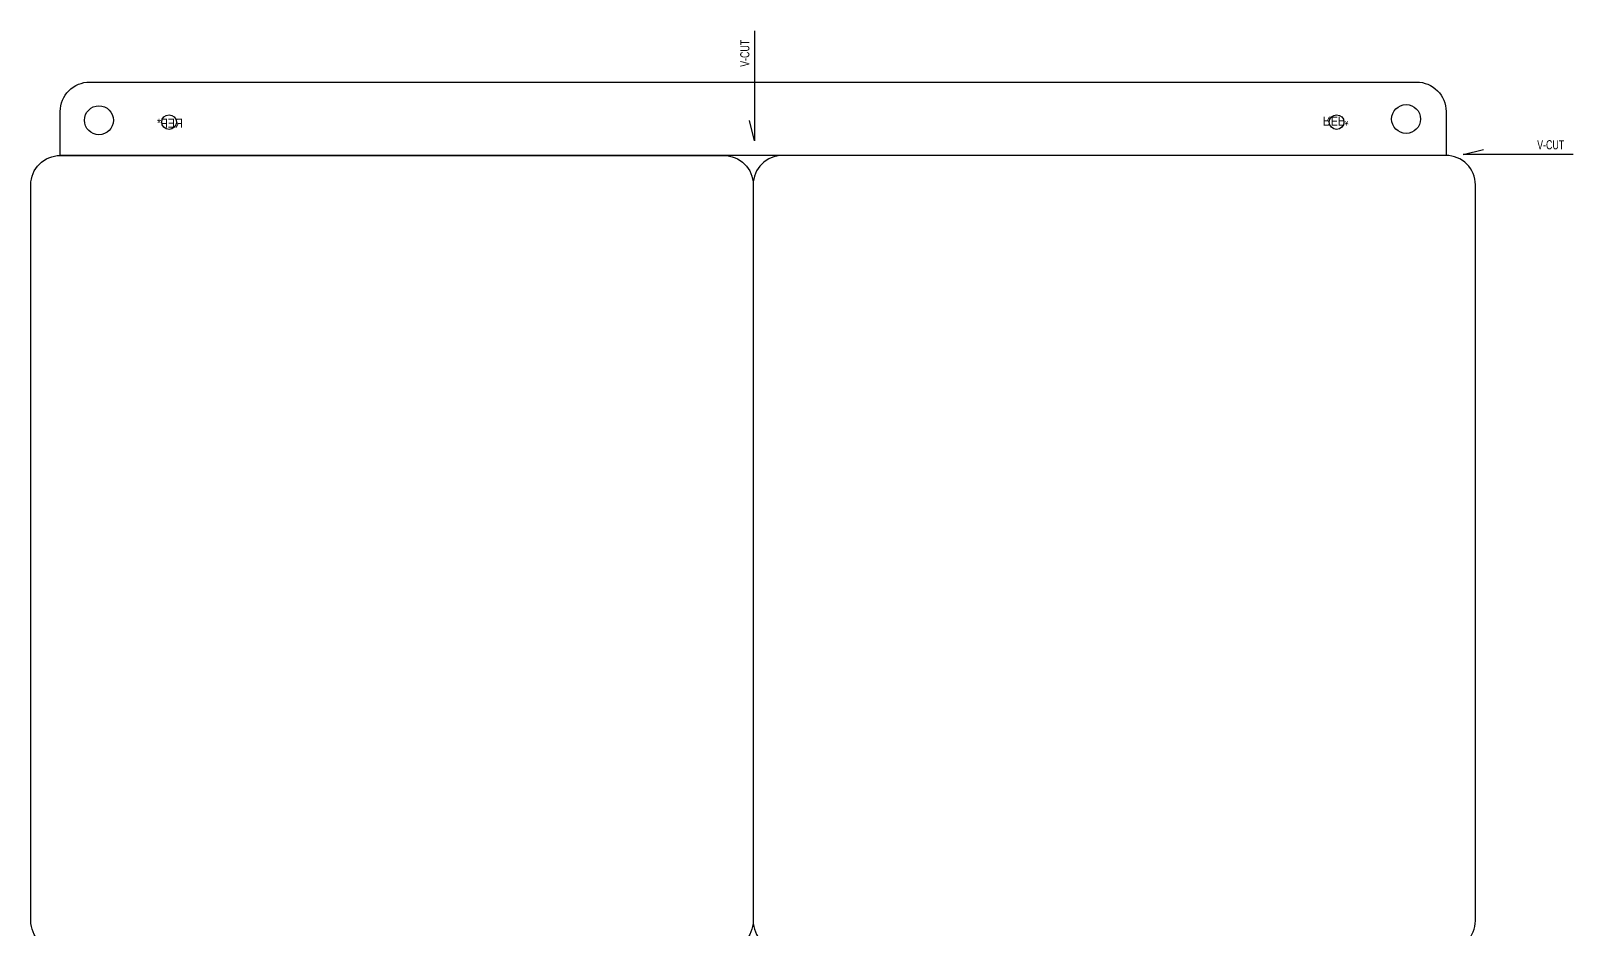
# Model space of a CAD drawing. Extents: x 0 to 107, y 0 to 124.
# Drawn here: x 0 to 106.7, y 61.6 to 123.7 of the extents above; entities that cross this region are included whole.
import ezdxf

# ---------------------------------------------------------------- set-up
doc = ezdxf.new("R2010")
doc.units = 0
for name, color, linetype in [('BG_OUTLINE', 254, 'CONTINUOUS'), ('PIN_BOTTOM', 1, 'CONTINUOUS'), ('RD_SILKSCREEN_BOTTOM', 142, 'CONTINUOUS')]:
    doc.layers.add(name, color=color, linetype=linetype)

msp = doc.modelspace()

# ---------------------------------------------------------------- linework, layer by layer
at = {"layer": 'BG_OUTLINE'}
for points in [[(50.070258, 123.730258), (50.070258, 116.110258), (49.734724, 117.517672)], [(106.727244, 115.178586), (99.107244, 115.178586), (100.514658, 115.51412)]]:
    msp.add_lwpolyline(points, dxfattribs=at)
for points in [[(49.982882, 62.123066, 0.414214), (52.014882, 60.091066), (97.933764, 60.091066, 0.414214), (99.965764, 62.123066), (99.965764, 113.070132, 0.414214), (97.933764, 115.102132), (2.032, 115.102132), (2.032, 118.150132, -0.414214), (4.064, 120.182132), (95.901764, 120.182132, -0.414214), (97.933764, 118.150132), (97.933764, 115.102132)], [(0, 62.123066), (0, 113.070132, -0.414214), (2.032, 115.102132), (47.950882, 115.102132, -0.414214), (49.982882, 113.070132), (49.982882, 62.123066, -0.414214), (47.950882, 60.091066), (2.032, 60.091066, -0.414214), (0, 62.123066)], [(99.965764, 113.070132, 0.414214), (97.933764, 115.102132), (52.014882, 115.102132, 0.414214), (49.982882, 113.070132), (49.982882, 62.123066)]]:
    msp.add_lwpolyline(points, format="xyb", dxfattribs=at)
at = {"layer": 'PIN_BOTTOM'}
for centre, radius in [((4.712716, 117.538754), 0.999998), ((95.166688, 117.62613), 0.999998), ((9.562338, 117.409214), 0.508), ((90.3605, 117.409214), 0.508)]:
    msp.add_circle(centre, radius, dxfattribs=at)

# ---------------------------------------------------------------- texts
at = {"layer": 'BG_OUTLINE', "width": 0.72}
msp.add_text('V-CUT', height=0.635, rotation=90, dxfattribs=at).set_placement((49.723802, 121.241058))
msp.add_text('V-CUT', height=0.635, dxfattribs=at).set_placement((104.238044, 115.525042))
at = {"layer": 'RD_SILKSCREEN_BOTTOM', "text_generation_flag": 2, "width": 0.873016}
msp.add_text('REF*', height=0.64008, dxfattribs=at).set_placement((10.514838, 117.019832))
msp.add_text('REF*', height=0.64008, rotation=180, dxfattribs=at).set_placement((89.408, 117.798596))

doc.saveas('drawing.dxf')
